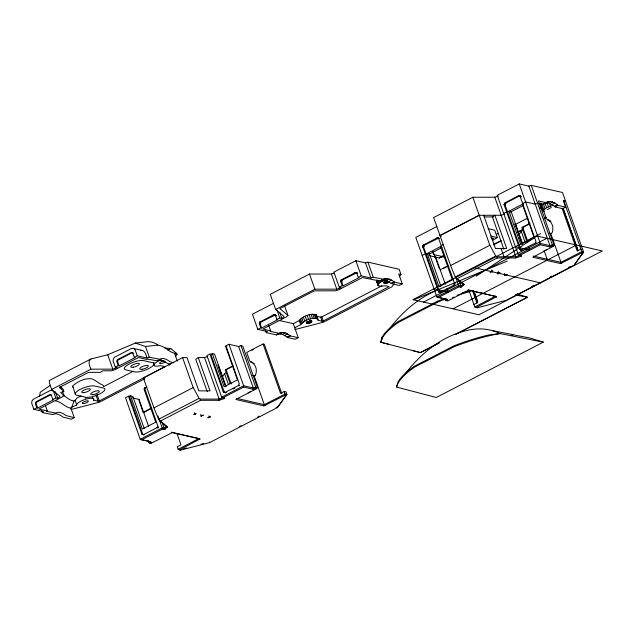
<?xml version="1.0" encoding="UTF-8"?>
<svg xmlns="http://www.w3.org/2000/svg" width="634" height="634" viewBox="0 0 634 634"><rect width="100%" height="100%" fill="white"/><g stroke="black" fill="none" stroke-linecap="round" stroke-linejoin="round"><path stroke-width="0.95" d="M144.259 428.679L132.815 396.361L130.588 395.846L128.496 396.242L125.524 397.78L140.217 439.275L141.699 439.814L162.209 429.21L162.217 427.902L157.969 415.912M223.136 397.692L243.646 387.081L243.654 385.773L228.953 344.278L225.981 345.815L239.327 383.982L238.321 385.607L225.244 392.375L223.857 392.359L223.176 391.495L209.933 354.113L206.961 355.65L221.662 397.153L224.737 398.057L224.444 398.54L218.754 400.292L200.487 400.316L160.489 421.008L158.587 419.304L153.967 407.876L143.355 377.904L182.576 357.616L187.038 357.608L198.822 390.877L210.036 390.861L198.26 357.592L195.755 359.248L207.207 391.59M265.067 405.617L264.33 404.69L236.68 398.366L236.228 399.571L263.879 405.895L285.134 395.236L284.262 391.455L280.545 393.381L263.055 343.977L246.705 352.433L249.772 361.103L254.218 363.599M436.913 226.504L415.793 237.425L436.874 296.95L438.356 297.497L458.865 286.885L455.925 277.272M519.793 255.367L540.303 244.764L540.303 243.448L519.23 183.923L497.23 195.304L518.311 254.828L521.394 255.732L521.093 256.223L515.41 257.967L497.135 257.998L457.138 278.683L455.236 276.979L450.623 265.551L433.624 217.557L472.845 197.269L494.782 197.229L498.379 196.065M565.496 200.962L563.269 200.455L565.631 207.12L558.142 205.408C555.115 202.832 550.035 199.615 546.365 202.714L538.417 200.899L554.132 245.279L553.236 246.388L532.877 257.253L560.535 263.578L581.782 252.918L581.79 251.603L563.713 200.558M243.646 387.081L252.847 389.189L255.502 388.46L255.7 387.2L240.999 345.696L238.598 346.481L228.953 344.278M540.303 244.764L549.496 246.864L552.159 246.143L552.349 244.875L531.268 185.35L528.875 186.127L519.23 183.923M275.362 314.932L274.118 314.678L275.362 314.932L260.915 322.024L260.233 323.847L261.668 328.016L277.716 319.718L276.828 319.512C276.044 318.181 276.004 313.925 273.412 314.844L259.75 322.112L259.433 324.029L260.78 327.818L261.668 328.016M438.712 238.146L424.582 245.033L423.591 247.062L439.283 291.505L440.646 292.551L439.077 292.155L438.387 291.299L422.68 246.452L423.694 244.827L436.771 238.067L439.045 238.289M75.232 394.11L72.759 385.884C77.76 381.406 85.17 377.761 92.017 378.87A44.808 18.093 62.6 0 1 97.842 382.302A28.348 11.444 62.6 0 0 102.304 384.767L103.707 385.987M381.684 339.84L382.207 336.947A77.728 22.982 -19.5 0 1 398.255 321.501L437.912 301.039A77.728 22.982 -19.5 0 1 445.036 298.36M39.554 396.091L40.259 392.264L50.324 385.266M236.228 399.571L236.68 398.366M446.645 300.714L447.549 299.597L446.51 299.153L445.353 300.223L447.723 300.968L467.789 290.586L467.94 289.865M157.993 344.959A48.461 19.567 62.6 0 0 147.326 341.718L135.367 343.065L107.732 354.747L90.892 358.995L49.317 380.543L49.42 382.643A7.109 1.181 67.5 0 0 50.292 385.567L51.663 389.458L60.064 396.424L57.876 398.421L55.832 397.954L52.86 399.491L51.52 395.703A1.831 1.585 -77.1 0 0 49.444 394.823L36.368 401.591A1.831 1.585 -77.1 0 0 35.464 404.001L36.812 407.789L37.699 407.995L53.747 399.697L52.86 399.491M261.232 321.818L260.019 321.826L260.645 322.31L260.233 323.847L259.346 323.641L260.328 324.228L259.433 324.029M424.582 245.033L423.377 245.041L423.995 245.532L423.591 247.062L422.696 246.856L423.678 247.45L422.791 247.244M41.678 410.8L42.312 412.599L52.804 414.596A28.348 11.444 62.6 0 1 63.012 417.077L71.309 419.225L74.281 417.687L70.921 408.209L71.182 407.504L76.651 405.007L75.153 400.086L77.229 397.922L81.041 395.862M396.615 387.073L398.104 381.827A77.752 22.99 -19.5 0 1 414.145 366.381L453.809 345.918A77.752 22.99 -19.5 0 1 488.711 334.99L500.044 333.571L543.306 342.138L436.311 397.486L396.615 387.073A77.713 22.982 -19.5 0 1 414.438 367.205L454.102 346.743A77.713 22.982 -19.5 0 1 500.02 333.579M71.579 407.63L74.051 400.989L75.05 400.474M128.496 396.242L141.739 433.624L142.42 434.48L143.807 434.496L156.883 427.736L157.89 426.111L144.544 387.937L146.779 386.78M163.81 429.575L164.261 428.37L166.449 426.373L167.487 426.809L164.998 429.289L162.209 429.21M218.754 400.292L219.206 399.079L204.513 357.584L198.26 357.592M260.217 323.443L259.33 323.237L260.233 323.847L259.393 322.833L260.289 323.039L259.75 322.112L260.645 322.31M252.847 389.189L253.299 387.976L238.598 346.481M263.879 405.895L264.33 404.69L254.131 375.875L252.292 375.455M356.799 272.802L355.555 272.549L356.799 272.802L342.352 279.903L341.671 281.718L343.105 285.894L359.153 277.589L358.265 277.391C357.481 276.052 357.441 271.796 354.85 272.723L341.187 279.982L340.87 281.9L342.217 285.688L343.105 285.894M423.575 246.658L422.68 246.452L423.591 247.062L422.751 246.047L423.639 246.254L423.108 245.326L423.995 245.532M440.115 292.306L453.532 285.411L454.53 283.382L438.839 238.947L437.825 237.948M460.458 287.25L460.91 286.045L463.105 284.048L464.136 284.492L461.655 286.972L458.865 286.885M519.103 196.144L518.208 195.938L519.444 196.017L506.019 202.912L505.029 204.941L520.72 249.376L522.083 250.422L520.514 250.034L519.825 249.17L504.133 204.734L505.132 202.706L518.208 195.938L519.801 195.969M515.41 257.967L515.862 256.762L494.782 197.229M549.496 246.864L549.947 245.659L528.875 186.127M546.706 260.416L547.158 259.203L544.035 250.398M560.535 263.578L560.987 262.365L550.78 233.55L548.941 233.13M445.322 299.185A77.728 22.982 -19.5 0 0 438.205 301.863L398.548 322.318A77.728 22.982 -19.5 0 0 382.5 337.771L380.717 342.194L420.413 352.599L439.362 342.82M316.223 316.16L316.414 314.971C310.826 312.831 303.044 316.12 299.264 320.558L293.273 323.657L279.222 320.447M316.414 314.971L317.864 319.068L317.674 320.249L322.127 321.272L323.261 320.978L388.999 286.679C385.551 284.603 381.834 287.051 378.355 285.776L376.501 281.219L376.929 279.824L378.379 283.921L377.951 285.308M177.021 433.696L180.983 444.886L177.266 446.804L178.138 449.276L179.62 449.815L180.761 450.077L209.632 442.611L277.43 407.543L286.925 394.34L286.045 391.867L284.262 391.455M468.724 289.817L474.795 306.951L476.277 307.49L477.41 307.752L506.281 300.286L574.079 265.218L583.573 252.015L562.493 192.49L531.268 185.35M294.723 327.754L300.714 324.656C304.494 320.218 312.277 316.921 317.864 319.068M544.535 211.13L542.736 210.726L546.619 207.73L552.42 205.503M277.43 407.543L286.925 394.34L285.142 393.928L264.33 404.69M574.079 265.218L583.573 252.015L581.79 251.603L560.987 262.365L533.329 256.041M381.509 340.807L380.717 342.194L388.658 344.27M138.759 399.911L139.052 399.428L132.466 397.922M139.076 400.823L143.244 412.599L151.185 408.153M222.169 377.428L224.539 373.537L226.275 372.641M179.62 449.815L199.979 438.95L198.949 438.514L178.138 449.276L180.761 450.077M429.115 255.597L435.709 257.103L435.407 257.594L434.393 254.709L442.334 256.524L442.92 255.977L439.362 258.062L434.948 257.055M518.818 235.111L521.196 231.22L523.795 229.873M476.277 307.49L496.636 296.633L468.898 290.087M381.335 341.227L380.717 342.194L382.207 336.947L382.5 337.771M520.839 250.168L534.969 243.29L535.984 241.665L520.276 196.817L519.262 195.819L521.005 196.675L520.11 196.469M381.018 341.718L380.717 342.194L381.478 340.997M380.86 341.956L381.177 341.472M547.411 209.696L551.318 207.453M169.08 365.224L170.213 363.686M175.309 356.744L177.005 354.43L176.64 353.4L170.776 348.494L164.808 348.011M394.182 283.707L391.915 286.79L323.554 322.151L294.929 329.553M399.277 276.765L400.973 274.451L399.143 269.268L367.918 262.127L365.517 262.912L355.872 260.709L333.88 272.081L339.245 287.226L341.29 287.693L336.789 289.159L314.852 289.191L275.632 309.479L270.274 294.334L309.495 274.046L331.431 274.015L334.126 273.135M388.38 330.163C400.728 313.735 416.419 299.208 435.407 290.919M404.278 375.043C419.557 354.707 440.416 336.963 465.578 330.837C476.578 327.794 488.798 328.182 499.156 333.23L498.562 333.429M236.522 399.087L256.588 388.713L257.483 387.604L242.782 346.109L240.999 345.696M499.061 333.246L499.323 333.294M341.869 280.529L342.669 279.689L341.187 279.982L341.726 280.91L340.83 280.711L341.663 281.314L340.767 281.108L341.671 281.718L340.783 281.52L341.766 282.106L340.87 281.9M505.227 203.744L506.019 202.912L504.545 203.197L505.076 204.132L504.189 203.926L505.013 204.536L504.125 204.33L505.029 204.941L504.133 204.734L505.116 205.321L504.228 205.123M250.24 391.685L248.124 392.89M546.888 249.36L544.78 250.565M378.379 283.921L380.511 282.13L385.242 279.863M265.646 330.837L266.28 332.62L276.424 334.942C279.943 332.351 284.492 335.14 287.384 337.447L295.278 339.253L298.249 337.716L293.273 323.657M298.249 337.716L290.356 335.909C287.464 333.603 282.915 330.813 279.396 333.405L270.147 331.289L270.639 330.845L268.737 325.48M270.639 330.845L262.856 329.07L286.188 317L287.971 315.407L279.824 308.647L314.234 290.847L335.529 290.816L339.095 289.635L362.426 277.565L380.455 281.131C384.537 277.201 390.615 278.389 394.38 282.098L402.273 283.905L398.746 273.943L400.973 274.451M383.768 279.269L373.275 277.272L370.882 278.057L361.237 275.853L358.265 277.391M538.979 203.245L543.393 204.251L546.952 202.167M42.312 412.599L43.477 411.537L33.84 409.326L31.914 403.898A3.661 3.17 -77.1 0 1 33.721 399.063L49.769 390.758A3.661 3.17 -77.1 0 1 53.906 392.517L55.832 397.954M266.28 332.62L267.445 331.558L257.8 329.355L252.443 314.21L273.555 303.29M276.828 319.512L279.8 317.975L281.845 318.442L284.032 316.453L275.632 309.479M148.047 440.701L148.697 442.54L149.989 443.039L150.916 442.199L149.862 441.478L140.217 439.275L162.217 427.902L164.261 428.37L164.998 429.289M62.734 391.788L64.002 395.386L62.219 396.979L38.888 409.041L47.368 410.983L45.466 405.617M311.666 322.072C313.545 319.655 307.752 321.351 306.904 322.357C305.025 324.774 310.818 323.071 311.666 322.072L311.056 320.344M389.324 281.773C385.837 285.126 379.893 283.152 387.469 280.997M476.229 276.131L536.982 236.014M251.896 350.388L252.38 350.071M492.412 271.724C494.457 269.141 486.341 273.761 492.412 271.724L491.683 270.147M492.253 240.635L497.286 237.576L494.671 230.19L488.196 228.708M90.892 358.995C87.302 361.269 89.846 366.214 90.892 369.17L112.82 369.139L117.322 367.672L115.277 367.205L113.351 361.768A3.661 3.17 -77.1 0 1 115.158 356.942L131.206 348.637A3.661 3.17 -77.1 0 1 135.343 350.396L137.269 355.825L146.914 358.036L149.315 357.251L159.8 359.248A28.348 11.444 62.6 0 1 170.015 361.729L173.922 362.878M539.439 203.783L537.656 203.371L535.255 204.156L525.61 201.945L522.638 203.49L523.525 203.688L522.345 204.306L534.121 237.576L520.744 244.494L508.975 211.241L503.618 213.325M456.615 333.856L527.417 297.251L517.178 294.105M51.663 389.458L90.892 369.17M33.84 409.326L36.812 407.789M115.277 367.205L118.249 365.667L119.137 365.873L135.185 357.568L134.297 357.362L132.958 353.574A1.831 1.585 -77.1 0 0 130.881 352.702L117.805 359.462A1.831 1.585 -77.1 0 0 116.902 361.879L118.249 365.667M134.297 357.362L137.269 355.825M47.368 410.983L46.623 411.363L55.776 413.059A28.348 11.444 62.6 0 1 65.984 415.539L74.281 417.687M103.548 386.637L133.322 371.231M76.651 405.007A9.145 2.702 -19.5 0 1 86.343 399.032A9.145 2.702 -19.5 0 1 93.705 400.228L98.159 401.243L99.292 400.95L165.03 366.658L160.576 365.636A9.145 2.702 -19.5 0 1 153.935 364.867A9.145 2.702 -19.5 0 1 161.266 359.827M144.283 379.005L99.586 402.13L70.96 409.532M257.8 329.355L260.78 327.818M339.245 287.226L342.217 285.688M441.145 236.53L440.012 235.579L479.233 215.291L501.169 215.259L504.759 214.086M440.012 235.579L479.233 215.291M422.181 255.454L425.152 253.909L427.237 253.529L429.472 254.036L440.915 286.354M441.201 245.612L443.428 244.455M426.04 254.115L441.248 246.246M507.477 211.986L523.533 203.688M428.964 254.266L441.922 247.561M510.378 212.152L523.343 205.448M277.51 334.237L279.745 333.08M276.424 334.942L281.337 332.43M380.455 281.131L385.369 278.619M280.236 333.896L283.208 332.359M380.796 280.807L384.259 280.085L387.231 278.548M282.32 334.403L285.292 332.866M384.259 280.085L386.352 280.593L389.324 279.055M284.587 335.481L287.559 333.944M386.352 280.593L388.618 281.67L391.59 280.133M317.111 316.366L320.677 317.174L321.81 316.881L381.969 285.768M439.362 258.062L443.8 255.7M543.393 204.251L548.568 201.509M286.98 337.098L289.952 335.56M388.618 281.67L391.012 283.295L393.983 281.758M287.384 337.447L290.356 335.909M391.012 283.295L391.408 283.636L394.38 282.098M543.98 203.704L547.483 202.975L550.455 201.438M232.86 365.913L225.284 369.828L230.11 383.459M539.883 207.159L541.523 206.312M143.244 412.599L150.892 408.645M227.321 369.107L233.264 366.032M153.967 407.876L193.188 387.588L182.576 357.616M540.271 208.245L541.904 207.405M547.483 202.975L549.599 203.49L552.571 201.953M549.599 203.49L551.897 204.576L554.869 203.038M496.501 234.239L498.245 233.336M514.808 224.769L527.884 218.001M402.273 283.905L399.301 285.443L391.408 283.636M551.897 204.576L554.322 206.216L557.294 204.679M492.055 239.287L493.72 238.424L490.906 237.782M554.322 206.216L555.17 206.946L558.142 205.408M440.194 269.783L447.842 265.828M529.509 223.588L521.933 227.503L527.084 242.045M443.301 268.515L447.541 266.32M523.121 227.226L529.913 223.707M450.623 265.551L489.844 245.263L472.845 197.269M565.631 207.12L562.659 208.657L555.17 206.946M493.886 244.328L500.86 240.722M517.423 232.155L523.525 228.993M544.447 218.175L546.191 217.272M493.458 244.882L501.304 240.825M517.867 232.258L523.098 229.548M544.02 218.722L545.763 217.827M158.587 419.304L199.108 398.342L200.13 399.111L200.487 400.316M254.131 375.875L255.399 375.217C257.23 371.104 256.453 365.652 252.601 362.973M253.83 376.358L255.32 375.59M233.106 388.967L234.849 388.071M455.236 276.979L495.756 256.017L496.787 256.786L497.135 257.998M540.62 233.613L412.932 299.66L478.955 314.757L602.3 250.953L536.277 235.856M550.78 233.55L552.048 232.892L552.785 230.618L552.777 225.981L550.827 222.043L546.429 218.778L543.362 210.108M423.552 302.085L546.896 238.289M149.989 443.039L151.074 443.285L172.321 432.626L199.979 438.95M209.743 417.457C213.103 414.715 203.728 418.979 209.743 417.457L209.006 415.88M499.259 273.508C502.619 270.758 493.244 275.021 499.259 273.508L498.522 271.923M452.335 297.94L454.071 297.037M453.08 308.845L576.425 245.041M473.915 304.478L477.632 302.561L473.344 290.443M239.303 426.627L241.055 425.715M257.705 417.101L259.457 416.197M276.107 407.583L277.866 406.679M515.799 294.723L517.55 293.819M531.569 286.568L533.321 285.657M549.979 277.05L551.731 276.139M568.381 267.524L570.132 266.621M438.831 343.073L420.413 352.599L412.472 350.523M455.497 334.459L527.417 297.251L515.878 294.969M209.933 354.113L210.829 354.319L212.319 353.566L214.554 354.081L225.997 386.399M252.974 349.762L253.632 349.485M195.153 414.327C198.783 411.926 190.454 415.175 195.153 414.327L194.4 412.742M60.071 386.589L63.099 389.094L63.852 391.241L60.618 392.581L64.002 395.386M413.637 299.819L507.24 261.073M439.948 257.515L441.573 256.857L444.87 257.127M223.857 392.359L226.132 392.581L225.244 392.375M204.513 357.584L207.207 356.704M496.787 256.786L515.862 256.762L520.356 255.296L521.394 255.732M521.093 256.223L520.356 255.296L518.311 254.828L540.303 243.448L549.947 245.659L552.349 244.875L554.132 245.279M200.13 399.111L219.206 399.079L223.707 397.621L224.737 398.057M224.444 398.54L223.707 397.621L221.662 397.153L243.654 385.773L253.299 387.976L255.7 387.2L257.483 387.604M154.395 364.93L153.174 365.517A10.976 3.241 -19.5 0 1 144.33 370.438A10.976 3.241 -19.5 0 1 134.662 371.881L125.738 369.836A10.976 3.241 -19.5 0 1 129.304 364.003A10.976 3.241 -19.5 0 1 143.569 360.611L152.493 362.656A10.976 3.241 -19.5 0 1 152.659 362.696L154.125 362.482A9.145 2.702 -19.5 0 0 154.537 364.78M505.417 275.465L507.216 274.435L505.591 274.53L504.648 275.513L505.417 275.465L504.68 273.848M183.741 448.698L186.602 447.961M200.915 444.26L203.776 443.515M467.789 290.586L468.978 290.309L496.636 296.633M201.327 416.213L203.427 415.119L201.794 415.222L200.851 416.205L201.327 416.213L200.606 414.573M135.367 343.065L145.495 346.481L156.186 345.276A41.147 16.611 62.6 0 1 167.812 349.802A32.461 13.108 62.6 0 0 176.64 353.4M140.74 350.404C145.083 349.675 146.05 355.048 146.914 358.036M484.257 216.931L493.656 216.915M511.345 334.934L513.033 335.069M438.363 238.099L436.771 238.067L437.666 238.265M356.451 272.755L354.85 272.723L355.745 272.929M275.013 314.884L273.412 314.844L274.308 315.05M515.577 335.259L529.659 337.938L543.306 342.138M514.879 335.029L492.713 330.663M520.157 196.025L518.913 195.771L520.482 196.16M520.276 196.817L521.172 197.023M549.036 220.133L547.404 219.76L549.932 220.513M508.975 211.241L511.202 211.756L522.646 244.074M582.701 249.542L580.918 249.138L577.202 251.056L562.017 208.182M552.159 246.143L553.236 246.388M581.782 252.918L582.923 253.172M535.556 242.79L536.451 242.996M490.811 236.094L497.286 237.576M515.323 246.697L529.596 249.962L528.431 246.666M519.825 249.17L520.72 249.376M519.991 249.519L520.886 249.725M520.229 249.812L521.116 250.018M520.514 250.034L521.402 250.232M521.552 250.184L522.44 250.382M438.443 238.305L439.33 238.511L438.149 238.083M423.781 245.873L422.894 245.667L423.639 246.254M474.604 267.762L540.628 282.859M454.435 282.994L455.331 283.2M454.332 284.571L455.228 284.777M461.655 286.972L460.91 286.045L458.865 285.577L436.874 296.95L446.51 299.153L447.564 299.874M453.532 285.411L454.427 285.617M433.886 288.827L448.159 292.084L446.994 288.795M438.387 291.299L439.283 291.505M356.522 272.961L357.418 273.167L356.237 272.739M438.554 291.648L439.449 291.846M440.456 292.179L441.351 292.377M356.752 273.254L357.647 273.46M438.783 291.933L439.679 292.139M439.077 292.155L440.646 292.551M438.356 297.497L447.549 299.597M445.353 300.223L447.136 300.627M274.799 314.868L275.687 315.066L274.467 314.726M275.314 315.375L275.98 315.288M275.481 315.724L276.376 315.93M260.431 322.651L259.536 322.452L260.289 323.039M263.055 343.977L264.307 344.262L281.797 393.666M225.981 345.815L226.877 346.013L225.688 346.632L237.465 379.893L224.095 386.811L212.319 353.566M252.387 362.458L250.747 362.085L252.435 362.585M177.005 354.43L174.778 353.915L177.346 361.166M133.314 348.399L142.563 350.515M170.07 364.217L167.043 363.266A28.348 11.444 62.6 0 0 156.828 360.786L147.674 359.098L146.937 359.478L138.458 357.544L115.126 369.606L111.56 370.787L102.716 370.803L100.378 372.348L88.538 372.364L59.319 387.477L63.852 391.241M255.502 388.46L256.588 388.713M285.134 395.236L286.267 395.497M238.638 385.401L239.525 385.599M238.321 385.607L239.208 385.813M223.176 391.495L224.753 392.557M223.342 391.844L224.23 392.05M223.572 392.137L224.468 392.335M224.896 392.501L225.791 392.708M224.19 392.494L225.435 392.747M144.544 387.937L145.44 388.143L143.958 388.927L155.734 422.173L142.357 429.091L130.588 395.846M157.684 426.896L158.571 427.102M157.47 427.237L158.357 427.443M157.2 427.522L158.088 427.728M156.883 427.736L157.771 427.942M197.99 438.292L171.291 432.19L172.321 432.626M141.739 433.624L143.641 434.821M141.905 433.965L142.793 434.171M143.807 434.496L144.695 434.702M142.135 434.258L143.03 434.464M142.42 434.48L143.997 434.876M141.699 439.814L150.9 441.922M519.587 195.961L520.768 196.382M549.25 220.648L550.875 221.274M376.501 281.219L377.682 281.995M481.769 293.027L482.807 293.471M275.085 315.09L276.21 315.581M477.41 307.752L474.795 306.951L495.598 296.189L496.335 297.116M151.074 443.285L148.697 442.54L149.862 441.478L150.916 442.199M455.814 278.025L463.842 284.975M159.166 420.35L167.194 427.3M457.138 278.683L464.136 284.492M143.355 377.904L144.497 378.847M160.489 421.008L167.487 426.809M560.987 262.365L561.724 263.292M515.862 256.762L516.599 257.681M219.206 399.079L219.943 400.006M198.949 438.514L199.686 439.441M55.245 391.725L57.876 398.421M72.617 386.732L73.029 387.398M489.844 245.263L495.756 256.017M193.188 387.588L199.108 398.342M498.189 272.049L498.942 273.642M497.864 272.144L498.609 273.753M504.395 273.88L505.116 275.521M517.17 229.936L522.123 243.551M219.53 369.535L225.799 386.788M563.269 208.467L577.788 249.479M563.016 208.507L577.946 250.676M549.432 203.348L550.415 206.121M546.817 202.262L548.45 206.874M544.986 203.118L546.619 207.73M543.401 204.029L545.034 208.641M541.484 203.094L543.766 209.561M540.279 203.046L542.894 210.433M540.12 203.34L542.736 210.726M522.678 227.123L527.829 241.657M521.196 231.22L525.055 242.117M519.46 236.926L521.711 243.282M503.856 249.265L492.404 216.923L494.908 215.267L506.693 248.536L495.471 248.552L483.694 215.291M501.082 248.544L504.292 257.602M474.779 293.193L477.695 301.443M472.671 291.03L476.887 302.941M458.628 279.586L460.91 286.045M458.208 279.293L458.85 281.108M440.614 246.61L452.383 279.848L439.013 286.766L427.237 253.529M435.709 257.103L445.345 284.325M435.732 258.498L439.259 268.459M433.093 251.508L435.011 256.944M432.626 252.039L433.569 254.709M437.349 301.277L437.642 302.093M386.883 280.165L387.794 282.756M386.486 281.322L387.097 283.049M385.757 281.575L386.368 283.295M384.735 280.894L385.646 283.485M384.37 281.868L384.981 283.596M398.255 321.501L398.548 322.318M383.8 281.908L384.41 283.636M381.517 279.586L382.104 281.219M379.932 280.497L380.511 282.13M378.379 280.593L379.251 283.049M376.905 281.686L378.355 285.776M376.493 280.608L377.943 284.706M367.918 262.127L373.275 277.272M365.517 262.912L370.882 278.057M355.872 260.709L361.237 275.853M331.431 274.015L336.789 289.159M309.495 274.046L314.852 289.191M321.81 316.881L323.261 320.978M320.677 317.174L322.127 321.272M316.485 315.51L317.935 319.607M316.001 314.551L317.452 318.648M315.264 314.274L316.715 318.371M314.147 314.147L315.597 318.244M312.736 314.202L314.187 318.292M311.104 314.432L312.554 318.53M309.17 314.876L310.62 318.965M310.533 320.677L311.151 322.405M309.606 320.138L310.517 322.73M307.165 315.486L308.615 319.584M309.21 321.295L309.82 323.023M308.481 321.541L309.091 323.269M307.759 321.731L308.37 323.459M305.2 316.247L306.65 320.336M307.094 321.842L307.704 323.57M306.523 321.874L307.133 323.602M303.377 317.103L304.827 321.192M301.784 318.014L303.234 322.104M300.524 318.926L301.974 323.023M299.652 319.798L301.102 323.895M299.264 320.558L300.714 324.656M284.611 305.913L287.971 315.407M279.634 312.205L281.845 318.442M276.947 309.931L279.8 317.975M226.029 369.448L231.172 383.982M224.539 373.537L228.398 384.442M210.829 354.319L224.064 391.701M145.495 346.481L149.315 357.251M162.304 422.83L164.261 428.37M139.052 399.428L148.697 426.65M119.137 365.873L117.797 362.085A1.831 1.585 -77.1 0 1 118.701 359.668L131.777 352.9A1.831 1.585 -77.1 0 1 133.449 353.146M129.391 396.44L142.626 433.822M107.732 354.747L112.82 369.139M97.026 394.546L99.292 400.95M95.972 395.077L98.159 401.243M92.81 397.692L93.705 400.228M60.816 386.391L61.458 388.19M37.699 407.995L36.36 404.207A1.831 1.585 -77.1 0 1 37.263 401.79L50.34 395.03A1.831 1.585 -77.1 0 1 51.719 395.045M515.276 223.984L522.297 244.035M225.641 386.36L218.048 365.002L221.749 375.994M515.006 223.596L516.551 228.177M549.947 245.659L550.257 246.761M253.299 387.976L253.608 389.086M209.505 442.033L209.632 442.611M457.043 295.278A77.728 22.982 -19.5 0 1 470.46 291.569M462.146 292.86A77.728 22.982 -19.5 0 1 469.287 290.966M170.776 348.494A25.146 10.152 62.6 0 1 167.622 349.849M165.355 361.745A3.202 0.943 -19.5 0 1 161.226 363.544A3.202 0.943 -19.5 0 1 159.942 362.585A3.202 0.943 -19.5 0 1 164.174 360.857M70.921 408.209A33.832 13.663 62.6 0 1 63.614 404.777A39.316 15.874 62.6 0 0 55.34 400.823M74.051 400.989A28.348 11.444 62.6 0 1 67.378 398.065A44.808 18.085 62.6 0 0 62.988 395.299M92.461 396.963L92.112 397.074A9.145 2.702 -19.5 0 0 85.78 397.827L85.115 398.025L85.796 397.28A10.976 3.241 -19.5 0 1 85.622 397.249L76.698 395.204A10.976 3.241 -19.5 0 1 80.264 389.371A10.976 3.241 -19.5 0 1 94.529 385.979L103.453 388.024A10.976 3.241 -19.5 0 1 103.342 391.646A10.976 3.241 -19.5 0 1 93.57 396.353L92.461 396.963M83.95 403.517A3.202 0.943 -19.5 0 0 88.348 401.163A3.202 0.943 -19.5 0 0 83.648 401.885A3.202 0.943 -19.5 0 0 83.95 403.517M142.079 369.265A4.573 1.355 -19.5 0 0 148.348 365.905A4.573 1.355 -19.5 0 0 141.644 366.935A4.573 1.355 -19.5 0 0 142.079 369.265M133.156 367.221A4.573 1.355 -19.5 0 0 139.425 363.861A4.573 1.355 -19.5 0 0 132.72 364.891A4.573 1.355 -19.5 0 0 133.156 367.221M93.032 394.633A4.573 1.355 -19.5 0 0 99.308 391.273A4.573 1.355 -19.5 0 0 92.604 392.303A4.573 1.355 -19.5 0 0 93.032 394.633M84.116 392.589A4.573 1.355 -19.5 0 0 90.385 389.228A4.573 1.355 -19.5 0 0 83.68 390.259A4.573 1.355 -19.5 0 0 84.116 392.589"/></g></svg>
